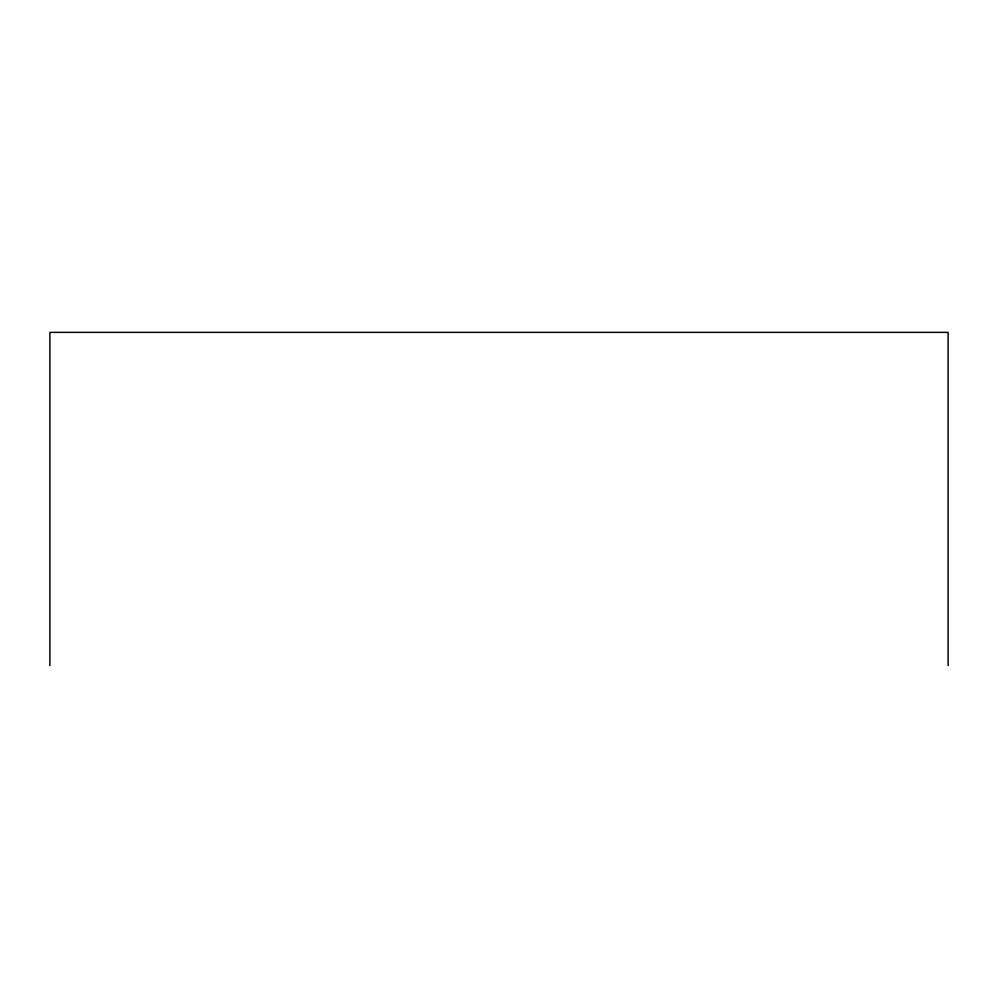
<?xml version="1.0" encoding="UTF-8"?>
<svg xmlns="http://www.w3.org/2000/svg" width="998" height="998" viewBox="0 0 998 998"><rect width="100%" height="100%" fill="white"/><g stroke="black" fill="none" stroke-linecap="round" stroke-linejoin="round"><path stroke-width="1.5" d="M948.1 665.629L948.1 332.371L49.9 332.371L49.9 665.629"/></g></svg>
